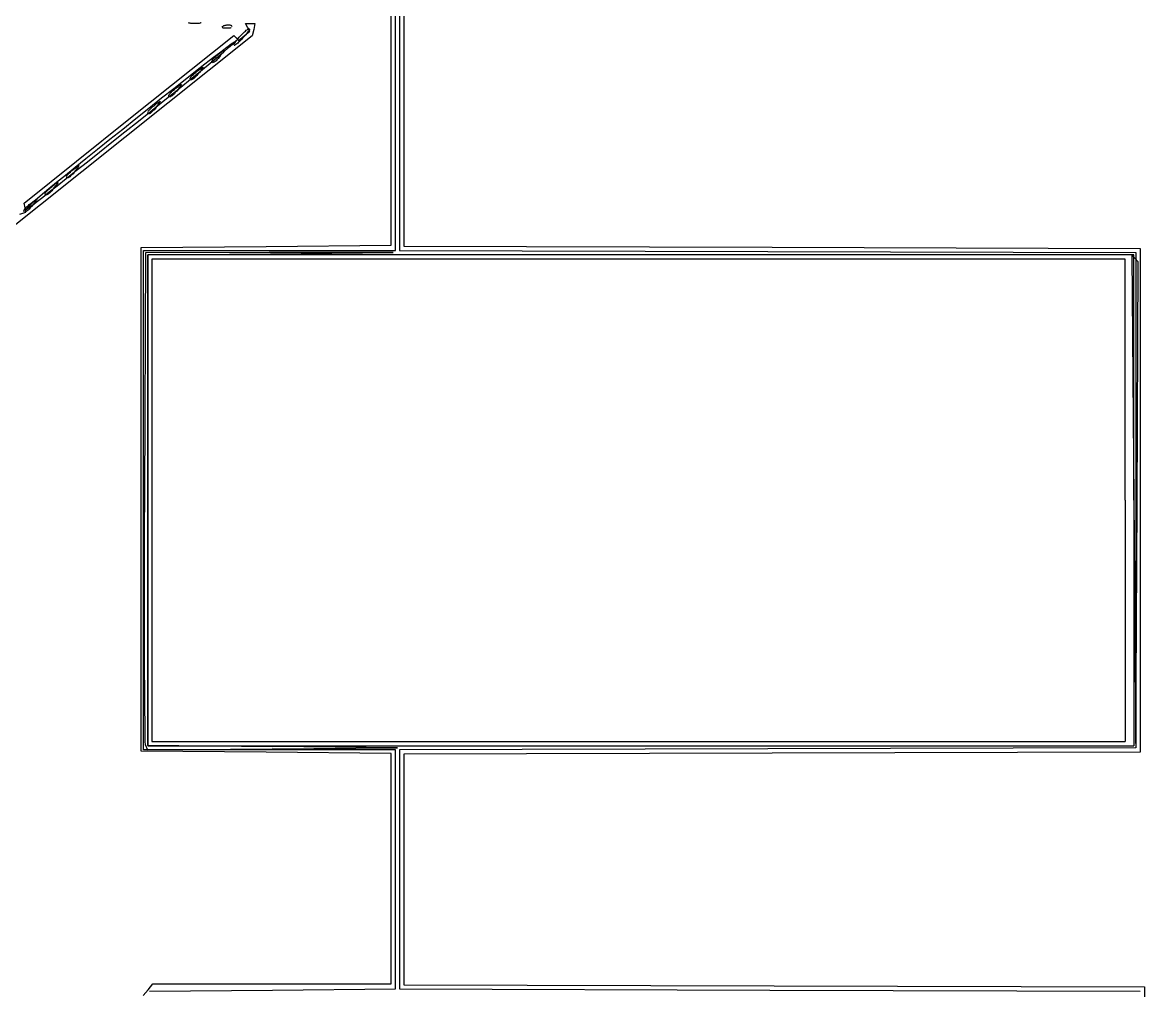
# Model space of a CAD drawing. Extents: x -125 to 152, y -90 to 100.
# Drawn here: x 143.788 to 147.607, y -65.65 to -62.354 of the extents above; entities that cross this region are included whole.
import ezdxf

# ---------------------------------------------------------------- set-up
doc = ezdxf.new("R2010")
doc.units = 0

msp = doc.modelspace()

# ---------------------------------------------------------------- linework, layer by layer
for p, q in [((145.0572, -62.7096), (145.0572, -62.2881)), ((145.0718, -62.2882), (145.0718, -62.7096)), ((145.0427, -62.7066), (145.0427, -62.3001)), ((145.0864, -62.3026), (145.0864, -62.7095)), ((144.3552, -62.3569), (144.3531, -62.3562)), ((144.3531, -62.3562), (144.3531, -62.3562)), ((144.3583, -62.3574), (144.3552, -62.3569)), ((144.3614, -62.3579), (144.3583, -62.3574)), ((144.3645, -62.3582), (144.3614, -62.3579)), ((144.3687, -62.3584), (144.3645, -62.3582)), ((144.3739, -62.3585), (144.3687, -62.3584)), ((144.3791, -62.3585), (144.3739, -62.3585)), ((144.3833, -62.3583), (144.3791, -62.3585)), ((144.3864, -62.358), (144.3833, -62.3583)), ((144.3895, -62.3576), (144.3864, -62.358)), ((144.3926, -62.3571), (144.3895, -62.3576)), ((144.3958, -62.3557), (144.3937, -62.3563)), ((144.3937, -62.3563), (144.3937, -62.3563)), ((144.4666, -62.3687), (144.4687, -62.3677)), ((144.4687, -62.3677), (144.4708, -62.3666)), ((144.4708, -62.3666), (144.4729, -62.3653)), ((144.4729, -62.3654), (144.476, -62.3645)), ((144.476, -62.3645), (144.4781, -62.3637)), ((144.4781, -62.3637), (144.4812, -62.3632)), ((144.4812, -62.3632), (144.4833, -62.3628)), ((144.4833, -62.3628), (144.4864, -62.3626)), ((144.4864, -62.3626), (144.4885, -62.3625)), ((144.4885, -62.3625), (144.4916, -62.3626)), ((144.4916, -62.3626), (144.4937, -62.3629)), ((144.4937, -62.3629), (144.4958, -62.3633)), ((144.4958, -62.3633), (144.4979, -62.3638)), ((144.4979, -62.3638), (144.4979, -62.3638)), ((144.4989, -62.3646), (144.501, -62.3654)), ((144.501, -62.3666), (144.502, -62.3677)), ((144.502, -62.3677), (144.502, -62.3677)), ((144.5541, -62.3707), (144.5468, -62.3578)), ((144.5468, -62.3578), (144.5624, -62.3578)), ((144.5624, -62.3578), (144.5791, -62.3578)), ((144.5791, -62.3578), (144.575, -62.3785)), ((144.5697, -62.3996), (141.5687, -64.7951)), ((144.1499, -62.6842), (144.5072, -62.3984)), ((144.4697, -62.373), (144.4677, -62.3723)), ((144.4677, -62.3723), (144.4677, -62.3723)), ((144.4718, -62.3735), (144.4697, -62.373)), ((144.4739, -62.3738), (144.4718, -62.3735)), ((144.4781, -62.3742), (144.4739, -62.3738)), ((144.4812, -62.3742), (144.4781, -62.3742)), ((144.4854, -62.3744), (144.4812, -62.3743)), ((144.4885, -62.3742), (144.4854, -62.3744)), ((144.4916, -62.374), (144.4885, -62.3742)), ((144.4947, -62.3735), (144.4916, -62.374)), ((144.4968, -62.373), (144.4947, -62.3735)), ((144.4989, -62.3724), (144.4968, -62.373)), ((144.5072, -62.3984), (144.5156, -62.4069)), ((144.5156, -62.4069), (144.5239, -62.4154)), ((144.5229, -62.4083), (144.526, -62.4044)), ((144.5239, -62.4154), (144.5427, -62.3996)), ((144.526, -62.4044), (144.5302, -62.4005)), ((144.5302, -62.4005), (144.5333, -62.3968)), ((144.5333, -62.3968), (144.5374, -62.3931)), ((144.5374, -62.3931), (144.5406, -62.3898)), ((144.5406, -62.4044), (144.5374, -62.4083)), ((144.5406, -62.3898), (144.5437, -62.3867)), ((144.5447, -62.4005), (144.5406, -62.4045)), ((144.5427, -62.3996), (144.5624, -62.3836)), ((144.5437, -62.3867), (144.5468, -62.3839)), ((144.5479, -62.3967), (144.5447, -62.4005)), ((144.5468, -62.3839), (144.5499, -62.3813)), ((144.551, -62.3931), (144.5479, -62.3967)), ((144.5499, -62.3813), (144.5531, -62.3793)), ((144.5531, -62.3897), (144.551, -62.3931)), ((144.5531, -62.3793), (144.5551, -62.3776)), ((144.5551, -62.3867), (144.5531, -62.3897)), ((144.5624, -62.3836), (144.5541, -62.3707)), ((144.5551, -62.3776), (144.5572, -62.3762)), ((144.5572, -62.3839), (144.5551, -62.3867)), ((144.5572, -62.3762), (144.5593, -62.3755)), ((144.5593, -62.3813), (144.5572, -62.3839)), ((144.5593, -62.3755), (144.5593, -62.3755)), ((144.5604, -62.3793), (144.5593, -62.3813)), ((144.5614, -62.3764), (144.5604, -62.3776)), ((144.5604, -62.3776), (144.5604, -62.3793)), ((144.575, -62.3785), (144.5697, -62.3996)), ((144.4833, -62.4398), (144.4635, -62.4551)), ((144.4718, -62.4561), (144.4895, -62.4403)), ((144.4989, -62.4284), (144.4833, -62.4398)), ((144.4895, -62.4403), (144.5031, -62.4286)), ((144.5093, -62.4213), (144.4989, -62.4284)), ((144.5031, -62.4286), (144.5114, -62.4215)), ((144.5062, -62.4312), (144.5072, -62.4296)), ((144.5072, -62.4296), (144.5083, -62.4275)), ((144.5083, -62.4275), (144.5103, -62.425)), ((144.5103, -62.4325), (144.5083, -62.4333)), ((144.5083, -62.4333), (144.5083, -62.4333)), ((144.5135, -62.419), (144.5093, -62.4213)), ((144.5103, -62.425), (144.5125, -62.4222)), ((144.5125, -62.4312), (144.5103, -62.4325)), ((144.5114, -62.4215), (144.5135, -62.419)), ((144.5125, -62.4222), (144.5145, -62.4192)), ((144.5145, -62.4295), (144.5125, -62.4312)), ((144.5145, -62.4192), (144.5166, -62.4157)), ((144.5176, -62.4274), (144.5145, -62.4295)), ((144.5166, -62.4157), (144.5197, -62.4121)), ((144.5208, -62.4249), (144.5176, -62.4274)), ((144.5197, -62.4121), (144.5229, -62.4083)), ((144.5239, -62.4221), (144.5208, -62.4249)), ((144.527, -62.4191), (144.5239, -62.4221)), ((144.5302, -62.4156), (144.527, -62.4191)), ((144.5333, -62.4121), (144.5302, -62.4156)), ((144.5374, -62.4083), (144.5333, -62.4121)), ((144.4385, -62.4741), (144.4093, -62.4964)), ((144.4197, -62.4985), (144.4478, -62.4756)), ((144.4333, -62.4837), (144.4343, -62.4822)), ((144.4343, -62.4822), (144.4354, -62.4803)), ((144.4354, -62.4803), (144.4374, -62.4783)), ((144.4374, -62.4783), (144.4395, -62.4761)), ((144.4635, -62.4551), (144.4385, -62.4741)), ((144.4395, -62.4761), (144.4416, -62.4739)), ((144.4416, -62.4739), (144.4447, -62.4714)), ((144.4447, -62.4714), (144.4478, -62.4687)), ((144.45, -62.4812), (144.4468, -62.4848)), ((144.4478, -62.4756), (144.4718, -62.4561)), ((144.4478, -62.4687), (144.451, -62.4661)), ((144.4541, -62.4769), (144.45, -62.4812)), ((144.451, -62.4661), (144.4541, -62.4634)), ((144.4541, -62.4634), (144.4572, -62.4606)), ((144.4583, -62.4719), (144.4541, -62.4769)), ((144.4572, -62.4607), (144.4624, -62.4566)), ((144.4624, -62.4661), (144.4583, -62.4719)), ((144.4624, -62.4566), (144.4666, -62.4532)), ((144.4666, -62.4609), (144.4624, -62.4662)), ((144.4666, -62.4532), (144.4708, -62.4506)), ((144.4708, -62.4565), (144.4666, -62.4609)), ((144.4708, -62.4506), (144.4729, -62.449)), ((144.4729, -62.453), (144.4708, -62.4565)), ((144.4729, -62.449), (144.4749, -62.448)), ((144.4749, -62.4504), (144.4729, -62.453)), ((144.4749, -62.448), (144.4749, -62.448)), ((144.476, -62.4487), (144.4749, -62.4504)), ((144.4093, -62.4964), (144.377, -62.5218)), ((144.3812, -62.5216), (144.3843, -62.5187)), ((144.3843, -62.5189), (144.3906, -62.5147)), ((144.3885, -62.5246), (144.4197, -62.4985)), ((144.3906, -62.5147), (144.3947, -62.5114)), ((144.3947, -62.5191), (144.3906, -62.5244)), ((144.3947, -62.5114), (144.3979, -62.5089)), ((144.3979, -62.5147), (144.3947, -62.5191)), ((144.3979, -62.5089), (144.401, -62.5071)), ((144.3999, -62.5111), (144.3979, -62.5147)), ((144.402, -62.5086), (144.3999, -62.5111)), ((144.401, -62.5071), (144.401, -62.5071)), ((144.4031, -62.5069), (144.402, -62.5086)), ((144.4322, -62.4851), (144.4333, -62.4837)), ((144.4322, -62.4886), (144.4322, -62.4861)), ((144.4333, -62.4904), (144.4322, -62.4886)), ((144.4374, -62.491), (144.4354, -62.4916)), ((144.4354, -62.4916), (144.4354, -62.4916)), ((144.4406, -62.4897), (144.4374, -62.491)), ((144.4437, -62.4876), (144.4406, -62.4897)), ((144.4468, -62.4848), (144.4437, -62.4876)), ((144.3416, -62.5498), (144.3031, -62.5802)), ((144.3145, -62.5848), (144.3531, -62.5534)), ((144.377, -62.5218), (144.3416, -62.5498)), ((144.3531, -62.5534), (144.3885, -62.5246)), ((144.3593, -62.5432), (144.3604, -62.5419)), ((144.3593, -62.5468), (144.3593, -62.5443)), ((144.3604, -62.5485), (144.3593, -62.5468)), ((144.3604, -62.5419), (144.3614, -62.5403)), ((144.3614, -62.5403), (144.3624, -62.5384)), ((144.3635, -62.5497), (144.3614, -62.5496)), ((144.3614, -62.5496), (144.3614, -62.5496)), ((144.3624, -62.5384), (144.3645, -62.5365)), ((144.3656, -62.5492), (144.3635, -62.5497)), ((144.3645, -62.5365), (144.3666, -62.5343)), ((144.3676, -62.5478), (144.3656, -62.5492)), ((144.3666, -62.5343), (144.3697, -62.532)), ((144.3708, -62.5457), (144.3676, -62.5478)), ((144.3697, -62.532), (144.3718, -62.5295)), ((144.3739, -62.5429), (144.3708, -62.5457)), ((144.3718, -62.5295), (144.3749, -62.5269)), ((144.377, -62.5394), (144.3739, -62.5429)), ((144.3749, -62.5269), (144.3781, -62.5243)), ((144.3812, -62.5351), (144.377, -62.5394)), ((144.3781, -62.5243), (144.3812, -62.5216)), ((144.3853, -62.53), (144.3812, -62.5351)), ((144.3906, -62.5243), (144.3853, -62.53)), ((144.3031, -62.5802), (144.2614, -62.6127)), ((144.2729, -62.6181), (144.3145, -62.5848)), ((144.2885, -62.5984), (144.2906, -62.5966)), ((144.2906, -62.5966), (144.2916, -62.5946)), ((144.2916, -62.5946), (144.2937, -62.5924)), ((144.2937, -62.5924), (144.2968, -62.5901)), ((144.2968, -62.5901), (144.2989, -62.5876)), ((144.2989, -62.5876), (144.302, -62.585)), ((144.3051, -62.5975), (144.301, -62.601)), ((144.302, -62.585), (144.3051, -62.5824)), ((144.3051, -62.5824), (144.3083, -62.5797)), ((144.3083, -62.5932), (144.3051, -62.5975)), ((144.3083, -62.5797), (144.3124, -62.5769)), ((144.3135, -62.5881), (144.3083, -62.5932)), ((144.3124, -62.577), (144.3177, -62.5728)), ((144.3177, -62.5824), (144.3135, -62.5881)), ((144.3177, -62.5728), (144.3218, -62.5695)), ((144.3218, -62.5772), (144.3177, -62.5825)), ((144.3218, -62.5695), (144.325, -62.567)), ((144.325, -62.5728), (144.3218, -62.5772)), ((144.325, -62.567), (144.3281, -62.5652)), ((144.3281, -62.5694), (144.325, -62.5728)), ((144.3281, -62.5652), (144.3281, -62.5652)), ((144.3291, -62.5669), (144.3281, -62.5694)), ((144.3301, -62.5652), (144.3291, -62.5669)), ((144.2614, -62.6127), (144.2187, -62.6469)), ((144.2291, -62.6533), (144.2729, -62.6181)), ((144.2364, -62.6378), (144.2395, -62.635)), ((144.2395, -62.6351), (144.2447, -62.6309)), ((144.2447, -62.6309), (144.2489, -62.6276)), ((144.2489, -62.6353), (144.2447, -62.6406)), ((144.2489, -62.6276), (144.2531, -62.625)), ((144.252, -62.6308), (144.2489, -62.6353)), ((144.2552, -62.6274), (144.252, -62.6308)), ((144.2531, -62.625), (144.2552, -62.6233)), ((144.2552, -62.6233), (144.2572, -62.6224)), ((144.2562, -62.6248), (144.2552, -62.6274)), ((144.2572, -62.6231), (144.2562, -62.6248)), ((144.2572, -62.6224), (144.2572, -62.6224)), ((144.2572, -62.6224), (144.2572, -62.6224)), ((144.2864, -62.6013), (144.2874, -62.6)), ((144.2864, -62.6049), (144.2864, -62.6024)), ((144.2874, -62.6067), (144.2864, -62.6049)), ((144.2874, -62.6), (144.2885, -62.5984)), ((144.2906, -62.6079), (144.2885, -62.6077)), ((144.2885, -62.6077), (144.2885, -62.6077)), ((144.2927, -62.6073), (144.2906, -62.6079)), ((144.2947, -62.6059), (144.2927, -62.6073)), ((144.2979, -62.6039), (144.2947, -62.6059)), ((144.301, -62.601), (144.2979, -62.6039)), ((144.2187, -62.6469), (144.1739, -62.6825)), ((144.1833, -62.69), (144.2291, -62.6533)), ((144.2145, -62.6581), (144.2156, -62.6566)), ((144.2145, -62.663), (144.2145, -62.6605)), ((144.2145, -62.6648), (144.2145, -62.663)), ((144.2166, -62.6658), (144.2145, -62.6648)), ((144.2156, -62.6566), (144.2177, -62.6547)), ((144.2177, -62.6547), (144.2197, -62.6527)), ((144.2197, -62.6654), (144.2177, -62.666)), ((144.2177, -62.666), (144.2177, -62.666)), ((144.2197, -62.6527), (144.2218, -62.6505)), ((144.2229, -62.6641), (144.2197, -62.6654)), ((144.2218, -62.6505), (144.2239, -62.6482)), ((144.2249, -62.662), (144.2229, -62.6641)), ((144.2239, -62.6482), (144.227, -62.6457)), ((144.2281, -62.6592), (144.2249, -62.662)), ((144.227, -62.6457), (144.2291, -62.6431)), ((144.2322, -62.6556), (144.2281, -62.6592)), ((144.2291, -62.6431), (144.2322, -62.6405)), ((144.2322, -62.6405), (144.2364, -62.6378)), ((144.2364, -62.6514), (144.2322, -62.6556)), ((144.2406, -62.6463), (144.2364, -62.6514)), ((144.2447, -62.6406), (144.2406, -62.6463)), ((143.7937, -62.97), (144.1499, -62.6842)), ((144.1739, -62.6825), (144.1291, -62.7184)), ((144.1364, -62.7268), (144.1833, -62.69)), ((145.0427, -63.113), (145.0427, -62.7066)), ((145.0572, -63.1309), (145.0572, -62.7096)), ((145.0718, -62.7096), (145.0718, -63.1308)), ((145.0864, -62.7095), (145.0864, -63.1162)), ((144.1291, -62.7184), (144.0854, -62.7532)), ((144.0927, -62.7624), (144.1364, -62.7268)), ((144.0437, -62.7867), (144.0041, -62.8184)), ((144.0854, -62.7532), (144.0437, -62.7867)), ((144.0499, -62.7965), (144.0927, -62.7624)), ((144.0041, -62.8184), (143.9677, -62.8481)), ((144.0093, -62.8285), (144.0499, -62.7965)), ((143.9677, -62.8481), (143.9343, -62.8753)), ((143.9364, -62.8858), (143.9708, -62.8584)), ((143.9478, -62.8662), (143.951, -62.8637)), ((143.951, -62.8637), (143.9531, -62.8611)), ((143.9531, -62.8611), (143.9562, -62.8585)), ((143.9562, -62.8585), (143.9604, -62.8558)), ((143.9604, -62.8558), (143.9635, -62.853)), ((143.9645, -62.8643), (143.9604, -62.8693)), ((143.9635, -62.8531), (143.9687, -62.849)), ((143.9687, -62.8585), (143.9645, -62.8643)), ((143.9687, -62.849), (143.9729, -62.8456)), ((143.9729, -62.8533), (143.9687, -62.8586)), ((143.9708, -62.8584), (144.0093, -62.8285)), ((143.9729, -62.8456), (143.976, -62.843)), ((143.976, -62.8489), (143.9729, -62.8533)), ((143.976, -62.843), (143.9791, -62.8413)), ((143.9791, -62.8454), (143.976, -62.8489)), ((143.9791, -62.8413), (143.9812, -62.8404)), ((143.9802, -62.8428), (143.9791, -62.8454)), ((143.9812, -62.8411), (143.9802, -62.8428)), ((143.9812, -62.8404), (143.9812, -62.8404)), ((143.9041, -62.8999), (143.8781, -62.9212)), ((143.8999, -62.9036), (143.9041, -62.9011)), ((143.9343, -62.8753), (143.9041, -62.8999)), ((143.9041, -62.9011), (143.9062, -62.8994)), ((143.9062, -62.9102), (143.9364, -62.8858)), ((143.9062, -62.8994), (143.9083, -62.8985)), ((143.9083, -62.9009), (143.9062, -62.9035)), ((143.9083, -62.8985), (143.9083, -62.8985)), ((143.9083, -62.8993), (143.9083, -62.9009)), ((143.9385, -62.881), (143.9374, -62.8784)), ((143.9385, -62.8761), (143.9395, -62.8746)), ((143.9385, -62.8828), (143.9385, -62.881)), ((143.9406, -62.8837), (143.9385, -62.8828)), ((143.9395, -62.8746), (143.9416, -62.8727)), ((143.9416, -62.8727), (143.9437, -62.8707)), ((143.9437, -62.8834), (143.9416, -62.884)), ((143.9416, -62.884), (143.9416, -62.884)), ((143.9437, -62.8707), (143.9458, -62.8685)), ((143.9458, -62.8821), (143.9437, -62.8834)), ((143.9458, -62.8685), (143.9478, -62.8662)), ((143.9489, -62.88), (143.9458, -62.8821)), ((143.952, -62.8772), (143.9489, -62.88)), ((143.9562, -62.8735), (143.952, -62.8772)), ((143.9604, -62.8693), (143.9562, -62.8735)), ((143.8562, -62.9392), (143.8395, -62.9533)), ((143.8781, -62.9212), (143.8562, -62.9392)), ((143.8572, -62.9488), (143.8791, -62.9314)), ((143.8656, -62.9355), (143.8666, -62.9342)), ((143.8656, -62.9392), (143.8656, -62.9366)), ((143.8666, -62.9409), (143.8656, -62.9392)), ((143.8666, -62.9342), (143.8676, -62.9326)), ((143.8676, -62.9326), (143.8687, -62.9308)), ((143.8687, -62.9308), (143.8708, -62.9288)), ((143.8708, -62.9416), (143.8687, -62.9421)), ((143.8708, -62.9288), (143.8729, -62.9267)), ((143.8739, -62.9402), (143.8708, -62.9416)), ((143.8729, -62.9267), (143.8749, -62.9243)), ((143.876, -62.9381), (143.8739, -62.9402)), ((143.8749, -62.9243), (143.8781, -62.9219)), ((143.8802, -62.9353), (143.876, -62.9381)), ((143.8781, -62.9219), (143.8812, -62.9193)), ((143.8791, -62.9314), (143.9062, -62.9102)), ((143.8833, -62.9318), (143.8802, -62.9353)), ((143.8812, -62.9193), (143.8843, -62.9167)), ((143.8875, -62.9274), (143.8833, -62.9318)), ((143.8843, -62.9167), (143.8875, -62.9138)), ((143.8875, -62.9138), (143.8906, -62.9111)), ((143.8916, -62.9224), (143.8875, -62.9274)), ((143.8906, -62.9111), (143.8958, -62.9071)), ((143.8958, -62.9167), (143.8916, -62.9224)), ((143.8958, -62.9071), (143.8999, -62.9036)), ((143.8999, -62.9114), (143.8958, -62.9168)), ((143.9041, -62.907), (143.8999, -62.9114)), ((143.9062, -62.9035), (143.9041, -62.907)), ((143.7968, -62.9851), (143.7937, -62.97)), ((143.8218, -62.9687), (143.7999, -62.9912)), ((143.7999, -62.9912), (143.8218, -62.9761)), ((143.8051, -62.98), (143.8083, -62.9774)), ((143.8083, -62.9774), (143.8114, -62.9748)), ((143.8114, -62.9748), (143.8145, -62.9721)), ((143.8145, -62.9721), (143.8177, -62.9693)), ((143.8177, -62.9694), (143.8228, -62.9652)), ((143.8239, -62.9748), (143.8187, -62.9805)), ((143.8281, -62.9633), (143.8218, -62.9687)), ((143.8218, -62.9762), (143.8281, -62.9717)), ((143.8228, -62.9652), (143.8281, -62.9619)), ((143.8281, -62.9695), (143.8239, -62.9749)), ((143.8395, -62.9533), (143.8281, -62.9633)), ((143.8281, -62.9619), (143.8312, -62.9593)), ((143.8281, -62.9717), (143.8395, -62.9624)), ((143.8312, -62.9651), (143.8281, -62.9695)), ((143.8312, -62.9593), (143.8333, -62.9576)), ((143.8333, -62.9617), (143.8312, -62.9651)), ((143.8333, -62.9576), (143.8354, -62.9567)), ((143.8354, -62.9591), (143.8333, -62.9617)), ((143.8354, -62.9567), (143.8354, -62.9567)), ((143.8364, -62.9574), (143.8354, -62.9591)), ((143.8395, -62.9624), (143.8572, -62.9488)), ((143.8687, -62.9421), (143.8687, -62.9421)), ((143.7791, -63.0076), (143.7999, -63.0002)), ((143.7927, -62.9937), (143.7937, -62.9924)), ((143.7927, -62.9973), (143.7927, -62.9948)), ((143.7937, -62.9991), (143.7927, -62.9973)), ((143.7937, -62.9924), (143.7947, -62.9908)), ((143.7947, -62.9908), (143.7958, -62.989)), ((143.7968, -63.0002), (143.7947, -63.0001)), ((143.7947, -63.0001), (143.7947, -63.0001)), ((143.7958, -62.989), (143.7979, -62.987)), ((143.7999, -63.0002), (143.7968, -62.9851)), ((143.7989, -62.9997), (143.7968, -63.0002)), ((143.7979, -62.987), (143.7999, -62.9848)), ((143.801, -62.9983), (143.7989, -62.9997)), ((143.7999, -62.9848), (143.802, -62.9825)), ((143.8041, -62.9962), (143.801, -62.9983)), ((143.802, -62.9825), (143.8051, -62.98)), ((143.8072, -62.9934), (143.8041, -62.9962)), ((143.8104, -62.9899), (143.8072, -62.9934)), ((143.8145, -62.9856), (143.8104, -62.9899)), ((143.8187, -62.9805), (143.8145, -62.9856)), ((144.1916, -63.1204), (144.6176, -63.1167)), ((144.1916, -63.9778), (144.1916, -63.1204)), ((144.2, -63.9811), (144.2, -63.1309)), ((144.2, -63.1309), (144.6281, -63.1309)), ((144.6176, -63.1167), (145.0427, -63.113)), ((144.6281, -63.1309), (145.0572, -63.1309)), ((145.0718, -63.1308), (146.325, -63.1345)), ((145.0864, -63.1162), (146.3395, -63.1199)), ((146.3395, -63.1199), (147.5927, -63.1236)), ((147.5927, -63.1236), (147.5927, -63.981)), ((144.2072, -63.1385), (144.2031, -63.9669)), ((144.6281, -63.1382), (144.2072, -63.1385)), ((144.2145, -63.146), (144.6322, -63.142)), ((145.8926, -63.1456), (144.2145, -63.1456)), ((144.2145, -63.1456), (144.2145, -63.9812)), ((144.2145, -63.9812), (144.2145, -63.146)), ((145.8853, -63.1601), (144.2281, -63.1601)), ((144.2281, -63.1601), (144.2281, -63.9812)), ((145.0499, -63.1379), (144.6281, -63.1382)), ((144.6322, -63.142), (145.0499, -63.1379)), ((147.5416, -63.1601), (145.8853, -63.1601)), ((147.5708, -63.1456), (145.8926, -63.1456)), ((146.325, -63.1345), (147.5781, -63.1382)), ((147.5416, -63.9812), (147.5416, -63.1601)), ((147.575, -63.158), (147.5635, -63.147)), ((147.5635, -63.147), (147.5708, -63.9782)), ((147.5708, -63.9812), (147.5708, -63.1456)), ((147.575, -63.158), (147.5854, -63.169)), ((147.5781, -63.1382), (147.5781, -63.9811)), ((147.5822, -63.9893), (147.5854, -63.169)), ((144.2031, -63.9667), (144.202, -64.0788)), ((144.1916, -64.8352), (144.1916, -63.9778)), ((144.2, -64.8312), (144.2, -63.9811)), ((144.2145, -64.8163), (144.2145, -63.9812)), ((144.2145, -63.9812), (144.2145, -64.8168)), ((144.2281, -63.9812), (144.2281, -64.8023)), ((147.5416, -63.9812), (147.5416, -64.8023)), ((147.5708, -63.9782), (147.5781, -64.8095)), ((147.5708, -63.9812), (147.5708, -64.8168)), ((147.5781, -63.9811), (147.5781, -64.824)), ((147.5781, -64.8095), (147.5822, -63.9893)), ((147.5927, -63.981), (147.5927, -64.8384)), ((144.202, -64.0788), (144.202, -64.1869)), ((144.202, -64.1869), (144.202, -64.2897)), ((144.202, -64.2897), (144.202, -64.3863)), ((144.202, -64.3863), (144.202, -64.4758)), ((144.202, -64.4758), (144.202, -64.557)), ((144.202, -64.557), (144.2031, -64.629)), ((144.2031, -64.629), (144.2031, -64.6905)), ((144.2031, -64.6905), (144.2041, -64.7407)), ((144.2041, -64.7407), (144.2041, -64.7786)), ((144.2041, -64.7786), (144.2051, -64.8031)), ((144.2051, -64.8031), (144.2062, -64.8131)), ((144.2281, -64.8023), (145.8853, -64.8023)), ((145.8853, -64.8023), (147.5416, -64.8023)), ((144.6176, -64.839), (144.1916, -64.8352)), ((144.6281, -64.8312), (144.2, -64.8312)), ((144.2062, -64.8131), (144.2135, -64.8312)), ((144.2135, -64.8312), (144.6385, -64.8276)), ((144.6395, -64.8204), (144.2145, -64.8163)), ((144.2145, -64.8168), (145.8926, -64.8168)), ((145.0427, -64.843), (144.6176, -64.839)), ((145.0572, -64.8312), (144.6281, -64.8312)), ((144.6385, -64.8276), (145.0645, -64.8238)), ((145.0645, -64.8238), (144.6395, -64.8198)), ((144.6395, -64.8198), (144.6395, -64.8198)), ((145.0427, -65.2352), (145.0427, -64.843)), ((145.0572, -65.238), (145.0572, -64.8312)), ((146.325, -64.8277), (145.0718, -64.8313)), ((145.0718, -64.8313), (145.0718, -65.2381)), ((146.3395, -64.8422), (145.0864, -64.8458)), ((145.0864, -64.8458), (145.0864, -65.2381)), ((145.8926, -64.8168), (147.5708, -64.8168)), ((147.5781, -64.824), (146.325, -64.8277)), ((147.5927, -64.8384), (146.3395, -64.8422)), ((145.0427, -65.6273), (145.0427, -65.2352)), ((145.0572, -65.6447), (145.0572, -65.238)), ((145.0718, -65.2381), (145.0718, -65.6448)), ((145.0864, -65.2381), (145.0864, -65.6303)), ((144.1989, -65.6672), (144.2156, -65.6473)), ((144.2156, -65.6473), (144.2322, -65.6273)), ((144.2208, -65.6524), (144.6395, -65.6486)), ((144.2322, -65.6273), (144.6375, -65.6273)), ((144.6375, -65.6273), (145.0427, -65.6273)), ((144.6395, -65.6486), (145.0572, -65.6447)), ((145.0718, -65.6448), (146.3322, -65.6485)), ((145.0864, -65.6303), (146.3468, -65.6339)), ((146.3322, -65.6485), (147.5927, -65.6522)), ((146.3468, -65.6339), (147.6072, -65.6377)), ((147.6072, -65.6377), (147.6072, -66.4951))]:
    msp.add_line(p, q)

doc.saveas('drawing.dxf')
